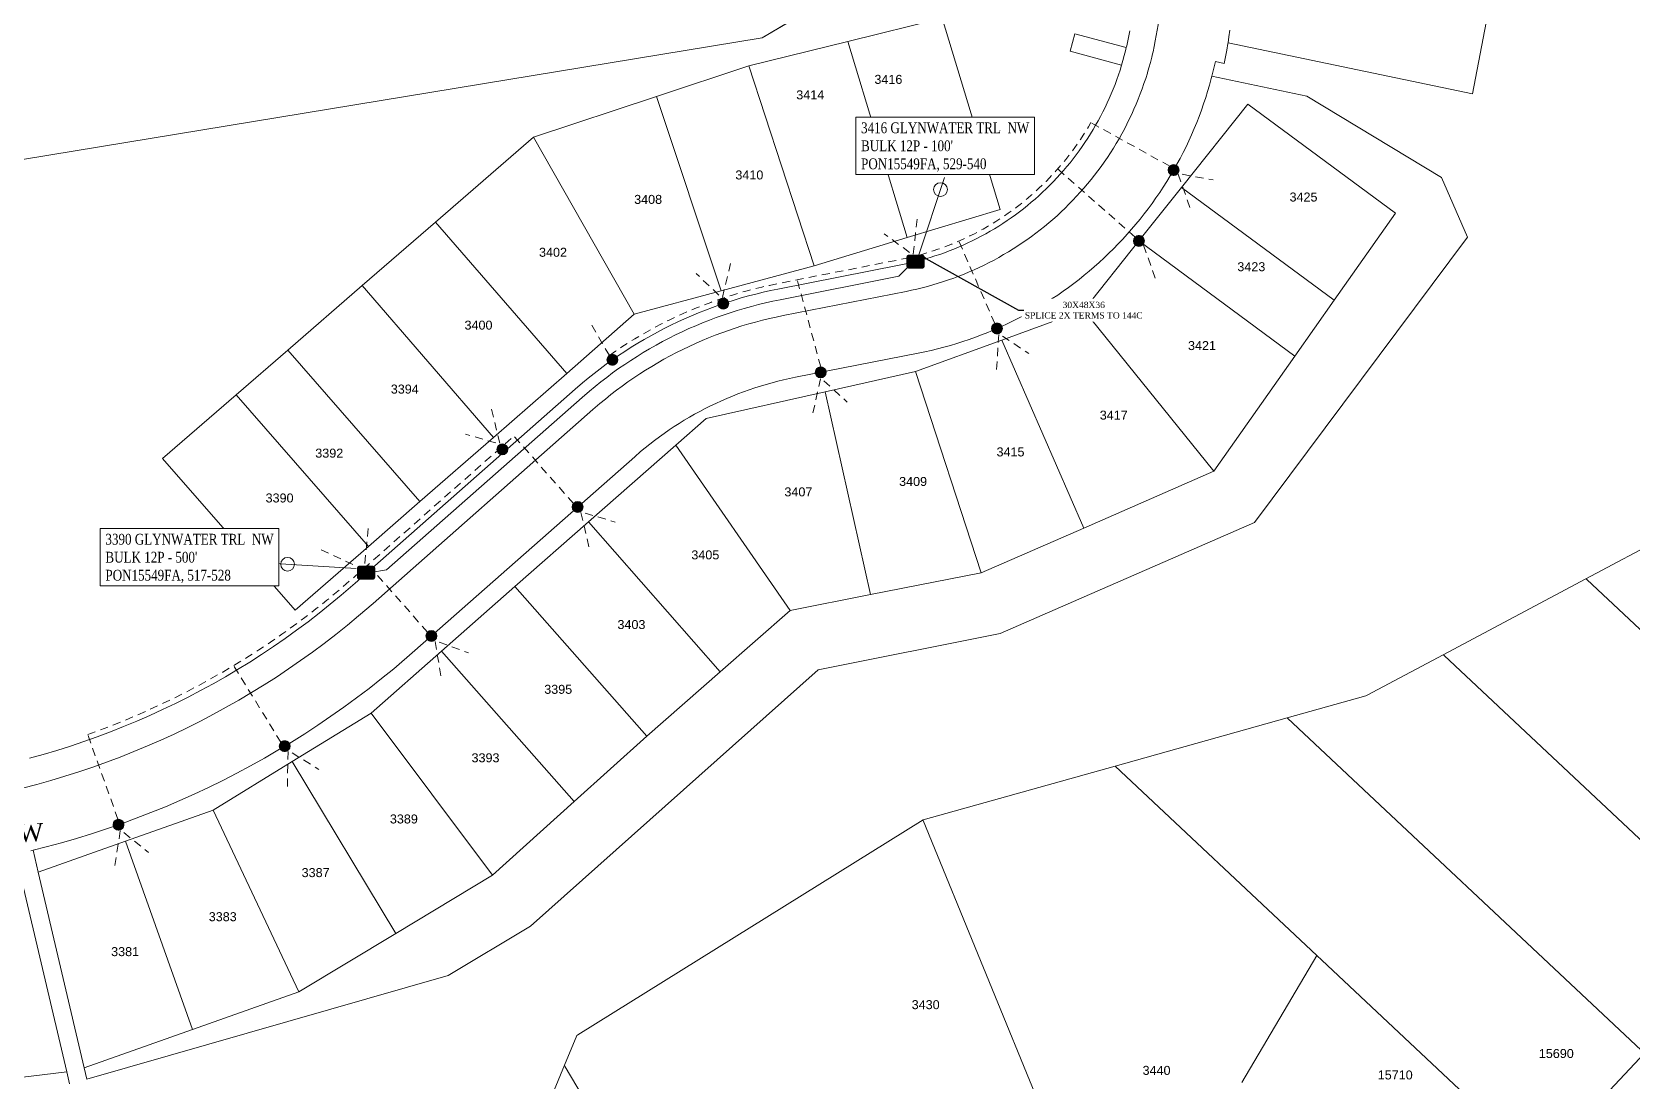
# Model space of a CAD drawing. Header units: feet. Extents: x 865220 to 2774701, y -2240498 to 961524.
# Drawn here: x 2766723 to 2767612, y 956246 to 956830 of the extents above; entities that cross this region are included whole.
import ezdxf
from ezdxf import colors
from ezdxf.entities.mleader import LeaderData, LeaderLine
from ezdxf.enums import TextEntityAlignment as Align
from ezdxf.lldxf.tags import DXFTag
from ezdxf.math import Vec2, Vec3

# ---------------------------------------------------------------- set-up
doc = ezdxf.new("R2010")
doc.units = ezdxf.units.FT
doc.header["$LTSCALE"] = 0.015
doc.header["$MEASUREMENT"] = 0
doc.linetypes.add('DASHED', pattern=[5, 3, -2])
for name, color, linetype, lineweight in [('144C', 112, '144C', 5), ('DETAIL', 7, 'Continuous', 5), ('DROP BURIED', 7, 'DASHED', 5), ('Parcels', 7, 'Continuous', 0), ('PROP_TEL', 6, 'Continuous', 5), ('RUNNING LINE (UNDERGROUND)', 10, 'Continuous', 40), ('TAIL', 1, 'MST', 5), ('TERMINALS', 7, 'Continuous', 5)]:
    doc.layers.add(name, color=color, linetype=linetype, lineweight=lineweight)
for name, color, linetype in [('Scott County Addresses', 7, 'Continuous'), ('STREET NAME', 7, 'Continuous'), ('TELEPHONE STRUCT-PROP', 6, 'Continuous')]:
    doc.layers.add(name, color=color, linetype=linetype)
doc.styles.add('Dimensions 100', font='arial.ttf')
doc.styles.add('Line', font='txt.shx', dxfattribs={"height": 3})
doc.styles.add('SIMPLEX', font='times.ttf', dxfattribs={"width": 0.8})
doc.styles.get("Standard").update_dxf_attribs({"font": 'times.ttf'})
doc.styles.add('Utilities', font='arial.ttf', dxfattribs={"height": 2.5})
tags = doc.linetypes.add('144C', pattern='A,80,-5,["144C",Line,S=1.5,R=0,X=0,Y=-1.5],-24', length=109).pattern_tags.tags
tags[6] = DXFTag(74, 10)
tags = doc.linetypes.add('MST', pattern='A,5,-5,5,-5,["TAIL",Line,S=1.5,R=0,X=0,Y=-1.5],-20', length=40).pattern_tags.tags
tags[10] = DXFTag(74, 10)

# ---------------------------------------------------------------- blocks, each defined once
blk = doc.blocks.new('ACMAP_ANN_TEMPLATE_Scott County Address')
at = {"layer": 'Scott County Addresses', "style": 'Dimensions 100'}
blk.add_attdef('ScottCountyAddress', (0, 0), '', height=50, dxfattribs=at)
blk = doc.blocks.new('NEW HH')
at = {"ltscale": 40, "true_color": 0xffffff}
h = blk.add_hatch(color=7, dxfattribs=at)
h.dxf.hatch_style = 1
h.paths.add_polyline_path([(-0.061, -0.031, 0.414214), (-0.046, -0.046), (0.046, -0.046, 0.414214), (0.061, -0.031), (0.061, 0.031, 0.414214), (0.046, 0.046), (-0.046, 0.046, 0.414214), (-0.061, 0.031)])
at = {"layer": 'RUNNING LINE (UNDERGROUND)', "color": 6, "lineweight": 0, "const_width": 0.005, "flags": 128}
blk.add_lwpolyline([(-0.061, 0.031), (-0.061, -0.031, 0.414214), (-0.046, -0.046), (0.046, -0.046, 0.414214), (0.061, -0.031), (0.061, 0.031, 0.414214), (0.046, 0.046), (-0.046, 0.046, 0.414214)], format="xyb", close=True, dxfattribs=at)
at = {"layer": 'TELEPHONE STRUCT-PROP', "color": 18, "true_color": 0x000000, "style": 'Utilities'}
blk.add_text('HH', height=0.05, dxfattribs=at).set_placement((0, 0), align=Align.MIDDLE_CENTER)
blk = doc.blocks.new('Proposed FlowerPot')
at = {"lineweight": 5, "ltscale": 100, "true_color": 0xffffff}
h = blk.add_hatch(color=7, dxfattribs=at)
h.dxf.hatch_style = 1
h.paths.add_polyline_path([(-0.06, 0, 0.414214), (0, -0.06, 0.414214), (0.06, 0, 0.414214), (0, 0.06, 0.414214)])
at = {"lineweight": 5, "ltscale": 100}
blk.add_circle((0, 0), 0.0604, dxfattribs=at)
at = {"layer": 'RUNNING LINE (UNDERGROUND)', "color": 6, "lineweight": 5, "const_width": 0.00907, "flags": 128}
blk.add_lwpolyline([(-0.06, 0, -0.414214), (0, 0.06, -0.414214), (0.06, 0, -0.414214), (0, -0.06, -0.414214), (-0.06, 0)], format="xyb", dxfattribs=at)
at = {"color": 18, "linetype": 'ByBlock', "lineweight": 5, "ltscale": 100, "true_color": 0x000000, "style": 'Dimensions 100'}
blk.add_text('F', height=0.0744, dxfattribs=at).set_placement((-0.029, -0.037))
blk = doc.blocks.new('TERMINAL')
at = {"lineweight": 5, "ltscale": 0.5, "flags": 128}
blk.add_lwpolyline([(-0.07, -0.65), (-0.07, 44.75)], dxfattribs=at)
at = {"lineweight": 5, "ltscale": 0.5}
blk.add_circle((-0.07, 37.61), 3.83, dxfattribs=at)

msp = doc.modelspace()

# ---------------------------------------------------------------- linework, layer by layer
at = {"layer": 'DROP BURIED', "lineweight": 5, "ltscale": 100, "flags": 128}
for points in [[(2767215.49, 956705.56), (2767218.16, 956706.31), (2767220.8, 956707.1), (2767223.42, 956707.93), (2767226.02, 956708.81), (2767228.61, 956709.73), (2767231.19, 956710.7), (2767233.74, 956711.72), (2767236.28, 956712.78), (2767238.8, 956713.88), (2767241.3, 956715.03), (2767243.78, 956716.22), (2767246.24, 956717.45), (2767248.68, 956718.72), (2767251.09, 956720.04), (2767253.48, 956721.4), (2767255.84, 956722.81), (2767258.19, 956724.25), (2767260.5, 956725.73), (2767262.79, 956727.25), (2767265.05, 956728.82), (2767267.29, 956730.42), (2767269.5, 956732.06), (2767271.67, 956733.74), (2767273.82, 956735.46), (2767275.94, 956737.21), (2767278.03, 956739), (2767280.08, 956740.83), (2767282.1, 956742.69), (2767284.09, 956744.59), (2767286.05, 956746.53), (2767287.97, 956748.49), (2767289.86, 956750.49), (2767291.71, 956752.52), (2767293.53, 956754.59), (2767295.31, 956756.68), (2767297.06, 956758.81), (2767298.76, 956760.97), (2767300.43, 956763.15), (2767302.06, 956765.37), (2767303.65, 956767.61), (2767305.2, 956769.88), (2767306.72, 956772.18), (2767308.19, 956774.5), (2767309.62, 956776.85), (2767311.01, 956779.22)], [(2767354.83, 956754.98), (2767311.01, 956779.22)], [(2767335.55, 956715.59), (2767292.53, 956753.46)], [(2767366.04, 956732.11), (2767359.33, 956750.95), (2767379, 956747.34)], [(2767214.4, 956725.51), (2767212.25, 956705.63), (2767196.11, 956717.44)], [(2767257.61, 956667.56), (2767237.58, 956713.34)], [(2767043.42, 956649.82), (2767046.9, 956652.23), (2767050.44, 956654.58), (2767054.02, 956656.88), (2767057.64, 956659.11), (2767061.3, 956661.27), (2767064.99, 956663.37), (2767068.72, 956665.41), (2767072.49, 956667.39), (2767076.29, 956669.29), (2767080.12, 956671.13), (2767083.99, 956672.9), (2767087.88, 956674.61), (2767091.8, 956676.25), (2767095.76, 956677.81), (2767099.73, 956679.31), (2767103.74, 956680.74), (2767107.77, 956682.1), (2767111.82, 956683.39), (2767115.89, 956684.61), (2767119.99, 956685.75), (2767124.1, 956686.83), (2767128.23, 956687.83), (2767132.38, 956688.76), (2767136.53, 956689.62), (2767204.79, 956703.06), (2767208.7, 956703.87)], [(2767110.81, 956700.98), (2767106.1, 956681.54), (2767091.62, 956695.34)], [(2767160.88, 956643.42), (2767147.82, 956691.84)], [(2767043.42, 956649.82), (2767033.42, 956667.15)], [(2767258.55, 956641.98), (2767259.81, 956661.94), (2767276.46, 956650.86)], [(2767156.56, 956617.83), (2767160.83, 956637.37), (2767175.62, 956623.91)], [(2766977.89, 956619.88), (2766982.72, 956600.47), (2766963.5, 956605.99)], [(2766753.57, 956439.08), (2766757.82, 956440.6), (2766765.12, 956443.34), (2766772.42, 956446.24), (2766779.64, 956449.25), (2766786.81, 956452.38), (2766793.93, 956455.64), (2766800.98, 956459.03), (2766807.98, 956462.54), (2766814.91, 956466.16), (2766821.78, 956469.91), (2766828.59, 956473.78), (2766835.32, 956477.77), (2766841.98, 956481.87), (2766848.58, 956486.09), (2766855.09, 956490.43), (2766861.53, 956494.87), (2766867.89, 956499.43), (2766874.17, 956504.1), (2766880.37, 956508.88), (2766886.49, 956513.76), (2766892.51, 956518.75), (2766900.27, 956525.44), (2766990.39, 956604.98)], [(2767023.48, 956567.48), (2766990.39, 956604.98)], [(2767032.11, 956543.45), (2767027.51, 956562.91), (2767046.67, 956557.16)], [(2766909.42, 956553.61), (2766907.23, 956530.62), (2766882.41, 956542.19)], [(2766942.42, 956495.98), (2766909.35, 956533.46)], [(2766949.86, 956471.62), (2766946.47, 956491.33), (2766965.24, 956484.41)], [(2766860.89, 956434.75), (2766834.66, 956477.36)], [(2766770.38, 956391.93), (2766753.57, 956439.08)], [(2766864.5, 956410.13), (2766864.97, 956430.12), (2766882.05, 956419.71)], [(2766768.66, 956366.34), (2766771.76, 956386.09), (2766787.32, 956373.53)]]:
    msp.add_lwpolyline(points, dxfattribs=at)
at = {"layer": 'Parcels', "lineweight": 5}
for p, q in [((2767128.38, 956826.29), (2767216.06, 956878.72)), ((2767216.06, 956878.72), (2767128.38, 956826.29)), ((2767537.67, 956871.14), (2767522.97, 956795.27)), ((2767228.44, 956837.22), (2767175.93, 956824.32)), ((2767175.93, 956824.32), (2767228.44, 956837.22)), ((2767228.44, 956837.22), (2767260.62, 956731)), ((2767128.38, 956826.29), (2766563.97, 956733.49)), ((2767175.93, 956824.32), (2767120.95, 956810.8)), ((2767120.95, 956810.8), (2767175.93, 956824.32)), ((2767208.94, 956715.35), (2767175.93, 956824.32)), ((2767175.93, 956824.32), (2767175.93, 956824.32)), ((2767302.14, 956828.55), (2767299.54, 956818.89)), ((2767330.65, 956820.89), (2767302.14, 956828.55)), ((2767387.15, 956823.21), (2767386.51, 956819.5)), ((2767387.2, 956823.55), (2767387.15, 956823.21)), ((2767387.72, 956826.93), (2767387.2, 956823.55)), ((2767522.97, 956795.27), (2767387.2, 956823.55)), ((2767388.22, 956830.66), (2767387.72, 956826.93)), ((2767299.54, 956818.89), (2767328.06, 956811.24)), ((2767385.81, 956815.81), (2767385.05, 956812.12)), ((2767386.51, 956819.5), (2767385.81, 956815.81)), ((2767069.69, 956793.78), (2767120.95, 956810.8)), ((2767120.95, 956810.8), (2767157.26, 956699.69)), ((2767157.26, 956699.69), (2767120.95, 956810.8)), ((2767378.79, 956807.24), (2767378.22, 956804.99)), ((2767380.17, 956813.18), (2767378.79, 956807.24)), ((2767385.05, 956812.12), (2767380.17, 956813.18)), ((2767375.87, 956796.61), (2767374.78, 956793.1)), ((2767376.91, 956800.13), (2767375.87, 956796.61)), ((2767377.88, 956803.68), (2767376.91, 956800.13)), ((2767378.22, 956804.99), (2767377.88, 956803.68)), ((2767378.22, 956804.99), (2767430.99, 956794)), ((2767001.34, 956771.09), (2767069.69, 956793.78)), ((2767069.69, 956793.78), (2767105.56, 956685.74)), ((2767105.56, 956685.74), (2767069.69, 956793.78)), ((2767398.12, 956789.4), (2767361.36, 956743.21)), ((2767361.36, 956743.21), (2767398.12, 956789.4)), ((2767373.62, 956789.61), (2767372.4, 956786.14)), ((2767374.78, 956793.1), (2767373.62, 956789.61)), ((2767480.17, 956728.82), (2767398.12, 956789.4)), ((2767398.12, 956789.4), (2767480.17, 956728.82)), ((2767505.76, 956748.63), (2767430.99, 956794)), ((2767430.99, 956794), (2767505.76, 956748.63)), ((2767369.78, 956779.28), (2767368.39, 956775.88)), ((2767371.12, 956782.7), (2767369.78, 956779.28)), ((2767372.4, 956786.14), (2767371.12, 956782.7)), ((2766946.9, 956723.94), (2767001.34, 956771.09)), ((2767001.34, 956771.09), (2767057.29, 956672.72)), ((2767057.29, 956672.72), (2767001.34, 956771.09)), ((2767366.93, 956772.5), (2767365.41, 956769.15)), ((2767368.39, 956775.88), (2767366.93, 956772.5)), ((2767362.21, 956762.54), (2767360.52, 956759.28)), ((2767363.84, 956765.83), (2767362.21, 956762.54)), ((2767365.41, 956769.15), (2767363.84, 956765.83)), ((2767356.97, 956752.84), (2767355.11, 956749.67)), ((2767358.77, 956756.04), (2767356.97, 956752.84)), ((2767360.52, 956759.28), (2767358.77, 956756.04)), ((2767361.36, 956743.21), (2767337.68, 956713.46)), ((2767337.68, 956713.46), (2767361.36, 956743.21)), ((2767351.23, 956743.43), (2767349.21, 956740.36)), ((2767353.2, 956746.53), (2767351.23, 956743.43)), ((2767355.11, 956749.67), (2767353.2, 956746.53)), ((2767361.36, 956743.21), (2767446.22, 956680.55)), ((2767520.19, 956715.58), (2767505.76, 956748.63)), ((2767505.76, 956748.63), (2767520.19, 956715.58)), ((2767345.01, 956734.32), (2767342.83, 956731.37)), ((2767347.14, 956737.32), (2767345.01, 956734.32)), ((2767349.21, 956740.36), (2767347.14, 956737.32)), ((2767208.94, 956715.35), (2767260.62, 956731)), ((2767260.62, 956731), (2767208.94, 956715.35)), ((2767338.32, 956725.56), (2767335.99, 956722.72)), ((2767340.6, 956728.44), (2767338.32, 956725.56)), ((2767342.83, 956731.37), (2767340.6, 956728.44)), ((2767446.22, 956680.55), (2767480.17, 956728.82)), ((2767480.17, 956728.82), (2767446.22, 956680.55)), ((2766946.9, 956723.94), (2766906.08, 956688.59)), ((2766946.9, 956723.94), (2767019.73, 956639.84)), ((2767331.19, 956717.16), (2767328.71, 956714.45)), ((2767333.61, 956719.92), (2767331.19, 956717.16)), ((2767335.99, 956722.72), (2767333.61, 956719.92)), ((2767157.26, 956699.69), (2767208.94, 956715.35)), ((2767208.94, 956715.35), (2767208.94, 956715.35)), ((2767337.68, 956713.46), (2767307.02, 956674.92)), ((2767307.02, 956674.92), (2767337.68, 956713.46)), ((2767323.62, 956709.15), (2767321, 956706.56)), ((2767326.19, 956711.77), (2767323.62, 956709.15)), ((2767328.71, 956714.45), (2767326.19, 956711.77)), ((2767424.36, 956649.46), (2767337.68, 956713.46)), ((2767401.89, 956556.87), (2767520.19, 956715.58)), ((2767520.19, 956715.58), (2767401.89, 956556.87)), ((2767157.26, 956699.69), (2767105.56, 956685.74)), ((2767157.26, 956699.69), (2767157.26, 956699.69)), ((2767312.89, 956699.1), (2767310.1, 956696.7)), ((2767315.64, 956701.54), (2767312.89, 956699.1)), ((2767318.34, 956704.03), (2767315.64, 956701.54)), ((2767321, 956706.56), (2767318.34, 956704.03)), ((2767301.49, 956689.82), (2767298.55, 956687.62)), ((2767304.4, 956692.06), (2767301.49, 956689.82)), ((2767307.27, 956694.36), (2767304.4, 956692.06)), ((2767310.1, 956696.7), (2767307.27, 956694.36)), ((2766864.76, 956652.8), (2766906.08, 956688.59)), ((2766979.11, 956604.27), (2766906.08, 956688.59)), ((2767105.56, 956685.74), (2767057.29, 956672.72)), ((2767105.56, 956685.74), (2767105.56, 956685.74)), ((2767289.48, 956681.36), (2767286.38, 956679.38)), ((2767292.54, 956683.39), (2767289.48, 956681.36)), ((2767295.56, 956685.48), (2767292.54, 956683.39)), ((2767298.55, 956687.62), (2767295.56, 956685.48)), ((2767019.73, 956639.84), (2767057.29, 956672.72)), ((2767057.29, 956672.72), (2767057.29, 956672.72)), ((2767307.02, 956674.92), (2767261.42, 956658.29)), ((2767261.42, 956658.29), (2767307.02, 956674.92)), ((2767276.9, 956673.76), (2767273.67, 956672)), ((2767280.09, 956675.57), (2767276.9, 956673.76)), ((2767283.25, 956677.45), (2767280.09, 956675.57)), ((2767286.38, 956679.38), (2767283.25, 956677.45)), ((2767379.31, 956585.38), (2767307.02, 956674.92)), ((2767307.02, 956674.92), (2767379.31, 956585.38)), ((2767446.22, 956680.55), (2767424.36, 956649.46)), ((2767446.22, 956680.55), (2767446.22, 956680.55)), ((2767257.11, 956664.05), (2767253.72, 956662.63)), ((2767260.48, 956665.52), (2767257.11, 956664.05)), ((2767263.82, 956667.05), (2767260.48, 956665.52)), ((2767267.13, 956668.64), (2767263.82, 956667.05)), ((2767270.42, 956670.29), (2767267.13, 956668.64)), ((2767273.67, 956672), (2767270.42, 956670.29)), ((2767261.42, 956658.29), (2767213.51, 956640.82)), ((2767229.36, 956654.41), (2767225.8, 956653.48)), ((2767232.9, 956655.4), (2767229.36, 956654.41)), ((2767236.42, 956656.46), (2767232.9, 956655.4)), ((2767239.92, 956657.57), (2767236.42, 956656.46)), ((2767243.4, 956658.74), (2767239.92, 956657.57)), ((2767246.86, 956659.98), (2767243.4, 956658.74)), ((2767250.3, 956661.28), (2767246.86, 956659.98)), ((2767253.72, 956662.63), (2767250.3, 956661.28)), ((2767307.04, 956553.82), (2767261.42, 956658.29)), ((2766864.76, 956652.8), (2766836.04, 956627.92)), ((2766864.76, 956652.8), (2766938.19, 956568.59)), ((2766938.19, 956568.59), (2766864.76, 956652.8)), ((2767215.05, 956651.07), (2767146.78, 956637.63)), ((2767218.65, 956651.81), (2767215.05, 956651.07)), ((2767222.23, 956652.62), (2767218.65, 956651.81)), ((2767225.8, 956653.48), (2767222.23, 956652.62)), ((2767424.36, 956649.46), (2767379.31, 956585.38)), ((2767424.36, 956649.46), (2767424.36, 956649.46)), ((2766979.11, 956604.27), (2767019.73, 956639.84)), ((2767019.73, 956639.84), (2767019.73, 956639.84)), ((2767143.53, 956636.95), (2767140.28, 956636.23)), ((2767146.78, 956637.63), (2767143.53, 956636.95)), ((2767213.51, 956640.82), (2767163.27, 956629.55)), ((2767163.27, 956629.55), (2767213.51, 956640.82)), ((2767213.51, 956640.82), (2767250.11, 956528.96)), ((2766795.22, 956592.57), (2766836.04, 956627.92)), ((2766836.04, 956627.92), (2766909.55, 956543.62)), ((2767097.17, 956614.71), (2767163.27, 956629.55)), ((2767114.87, 956628.39), (2767111.78, 956627.16)), ((2767117.98, 956629.56), (2767114.87, 956628.39)), ((2767121.12, 956630.68), (2767117.98, 956629.56)), ((2767124.27, 956631.74), (2767121.12, 956630.68)), ((2767127.44, 956632.75), (2767124.27, 956631.74)), ((2767130.63, 956633.7), (2767127.44, 956632.75)), ((2767133.83, 956634.6), (2767130.63, 956633.7)), ((2767137.05, 956635.44), (2767133.83, 956634.6)), ((2767140.28, 956636.23), (2767137.05, 956635.44)), ((2767188.56, 956516.85), (2767163.27, 956629.55)), ((2767093.72, 956618.68), (2767090.8, 956617.09)), ((2767096.67, 956620.23), (2767093.72, 956618.68)), ((2767099.64, 956621.72), (2767096.67, 956620.23)), ((2767102.64, 956623.16), (2767099.64, 956621.72)), ((2767105.66, 956624.55), (2767102.64, 956623.16)), ((2767108.71, 956625.88), (2767105.66, 956624.55)), ((2767111.78, 956627.16), (2767108.71, 956625.88)), ((2767079.41, 956610.21), (2767076.64, 956608.37)), ((2767082.21, 956612), (2767079.41, 956610.21)), ((2767080.38, 956599.98), (2767097.17, 956614.71)), ((2767085.05, 956613.75), (2767082.21, 956612)), ((2767087.91, 956615.44), (2767085.05, 956613.75)), ((2767090.8, 956617.09), (2767087.91, 956615.44)), ((2766979.11, 956604.27), (2766938.19, 956568.59)), ((2766979.11, 956604.27), (2766979.11, 956604.27)), ((2767068.53, 956602.55), (2767065.9, 956600.52)), ((2767071.2, 956604.54), (2767068.53, 956602.55)), ((2767073.91, 956606.47), (2767071.2, 956604.54)), ((2767076.64, 956608.37), (2767073.91, 956606.47)), ((2766868.85, 956508.13), (2766795.22, 956592.57)), ((2767057.5, 956593.52), (2766935.32, 956485.69)), ((2767031.76, 956557.31), (2767080.38, 956599.98)), ((2767060.74, 956596.32), (2767057.5, 956593.52)), ((2767063.3, 956598.44), (2767060.74, 956596.32)), ((2767065.9, 956600.52), (2767063.3, 956598.44)), ((2767080.38, 956599.98), (2767143.91, 956508.07)), ((2767379.31, 956585.38), (2767307.04, 956553.82)), ((2767379.31, 956585.38), (2767379.31, 956585.38)), ((2766938.19, 956568.59), (2766909.55, 956543.62)), ((2766938.19, 956568.59), (2766938.19, 956568.59)), ((2766990.87, 956521.43), (2767031.76, 956557.31)), ((2767031.76, 956557.31), (2767104.96, 956473.89)), ((2767260.67, 956495.2), (2767401.89, 956556.87)), ((2767401.89, 956556.87), (2767260.67, 956495.2)), ((2767307.04, 956553.82), (2767250.11, 956528.96)), ((2767307.04, 956553.82), (2767307.04, 956553.82)), ((2767639.93, 956554.33), (2767586.04, 956525.63)), ((2766868.85, 956508.13), (2766909.55, 956543.62)), ((2766909.55, 956543.62), (2766868.85, 956508.13)), ((2766909.55, 956543.62), (2766909.55, 956543.62)), ((2766990.87, 956521.43), (2766950.1, 956485.43)), ((2766950.1, 956485.43), (2766990.87, 956521.43)), ((2767064.22, 956438.09), (2766990.87, 956521.43)), ((2766990.87, 956521.43), (2767064.22, 956438.09)), ((2767188.56, 956516.85), (2767250.11, 956528.96)), ((2767250.11, 956528.96), (2767250.11, 956528.96)), ((2767506.81, 956483.44), (2767586.04, 956525.63)), ((2767586.04, 956525.63), (2767586.13, 956525.54)), ((2767586.52, 956525.18), (2767586.13, 956525.54)), ((2767586.52, 956525.18), (2767732.49, 956388.11)), ((2767143.91, 956508.07), (2767188.56, 956516.85)), ((2767188.56, 956516.85), (2767143.91, 956508.07)), ((2767188.56, 956516.85), (2767188.56, 956516.85)), ((2767104.96, 956473.89), (2767143.91, 956508.07)), ((2767143.91, 956508.07), (2767143.91, 956508.07)), ((2767260.67, 956495.2), (2767159.49, 956474.95)), ((2766950.1, 956485.43), (2766911.13, 956451.01)), ((2766935.32, 956485.69), (2766923.6, 956475.67)), ((2767023.92, 956401.79), (2766950.1, 956485.43)), ((2767464.57, 956460.96), (2767506.81, 956483.44)), ((2767506.81, 956483.44), (2767506.85, 956483.4)), ((2767507.23, 956483.04), (2767506.85, 956483.4)), ((2767674.62, 956325.86), (2767507.23, 956483.04)), ((2767507.23, 956483.04), (2767507.23, 956483.04)), ((2766916.82, 956470.14), (2766909.94, 956464.74)), ((2766923.6, 956475.67), (2766916.82, 956470.14)), ((2766999.59, 956332.57), (2767159.49, 956474.95)), ((2767064.22, 956438.09), (2767104.96, 956473.89)), ((2767104.96, 956473.89), (2767104.96, 956473.89)), ((2766902.97, 956459.45), (2766895.9, 956454.28)), ((2766909.94, 956464.74), (2766902.97, 956459.45)), ((2767463.69, 956460.49), (2767420.09, 956448.28)), ((2767463.69, 956460.49), (2767464.57, 956460.96)), ((2766911.13, 956451.01), (2766867.24, 956424.01)), ((2766867.24, 956424.01), (2766911.13, 956451.01)), ((2766895.9, 956454.28), (2766888.75, 956449.24)), ((2766978.58, 956360.97), (2766911.13, 956451.01)), ((2766881.51, 956444.33), (2766874.18, 956439.54)), ((2766888.75, 956449.24), (2766881.51, 956444.33)), ((2767420.09, 956448.28), (2767324.44, 956421.51)), ((2767324.44, 956421.51), (2767420.09, 956448.28)), ((2767420.28, 956448.1), (2767420.09, 956448.28)), ((2767616.76, 956263.61), (2767420.28, 956448.1)), ((2767420.28, 956448.1), (2767420.28, 956448.1)), ((2766866.77, 956434.88), (2766859.29, 956430.35)), ((2766874.18, 956439.54), (2766866.77, 956434.88)), ((2767023.92, 956401.79), (2767064.22, 956438.09)), ((2767064.22, 956438.09), (2767064.22, 956438.09)), ((2766823.26, 956396.96), (2766867.24, 956424.01)), ((2766851.72, 956425.96), (2766844.08, 956421.69)), ((2766859.29, 956430.35), (2766851.72, 956425.96)), ((2766867.24, 956424.01), (2766924.77, 956328.54)), ((2766836.36, 956417.56), (2766828.58, 956413.56)), ((2766844.08, 956421.69), (2766836.36, 956417.56)), ((2767324.44, 956421.51), (2767217.71, 956391.63)), ((2767324.55, 956421.4), (2767324.44, 956421.51)), ((2767324.55, 956421.4), (2767324.55, 956421.4)), ((2767324.55, 956421.4), (2767436.53, 956316.25)), ((2766812.8, 956405.98), (2766804.82, 956402.4)), ((2766820.72, 956409.7), (2766812.8, 956405.98)), ((2766828.58, 956413.56), (2766820.72, 956409.7)), ((2766774.61, 956379.69), (2766823.26, 956396.96)), ((2766796.77, 956398.96), (2766788.67, 956395.66)), ((2766804.82, 956402.4), (2766796.77, 956398.96)), ((2766870.95, 956296.11), (2766823.26, 956396.96)), ((2766823.26, 956396.96), (2766870.95, 956296.11)), ((2767023.92, 956401.79), (2766978.58, 956360.97)), ((2767023.92, 956401.79), (2767023.92, 956401.79)), ((2766772.3, 956389.48), (2766764.03, 956386.6)), ((2766780.51, 956392.5), (2766772.3, 956389.48)), ((2766788.67, 956395.66), (2766780.51, 956392.5)), ((2767217.71, 956391.63), (2767025.97, 956272.18)), ((2767025.97, 956272.18), (2767217.71, 956391.63)), ((2767217.71, 956391.63), (2767217.85, 956391.29)), ((2767299.15, 956192.56), (2767217.85, 956391.29)), ((2767217.85, 956391.29), (2767299.15, 956192.56)), ((2766774.61, 956379.69), (2766726.11, 956362.47)), ((2766726.11, 956362.47), (2766774.61, 956379.69)), ((2766738.95, 956378.86), (2766730.5, 956376.57)), ((2766747.35, 956381.29), (2766738.95, 956378.86)), ((2766755.71, 956383.88), (2766747.35, 956381.29)), ((2766764.03, 956386.6), (2766755.71, 956383.88)), ((2766811.74, 956275.1), (2766774.61, 956379.69)), ((2766774.61, 956379.69), (2766811.74, 956275.1)), ((2766723.23, 956374.73), (2766722.02, 956374.42)), ((2766730.5, 956376.57), (2766723.23, 956374.73)), ((2766726.11, 956362.47), (2766723.23, 956374.73)), ((2766726.11, 956362.47), (2766751.68, 956253.78)), ((2766924.77, 956328.54), (2766978.58, 956360.97)), ((2766978.58, 956360.97), (2766924.77, 956328.54)), ((2766978.58, 956360.97), (2766978.58, 956360.97)), ((2766741.95, 956251.49), (2766716.38, 956360.18)), ((2766870.95, 956296.11), (2766924.77, 956328.54)), ((2766924.77, 956328.54), (2766870.95, 956296.11)), ((2766924.77, 956328.54), (2766924.77, 956328.54)), ((2766999.59, 956332.57), (2766953.89, 956305.03)), ((2767436.53, 956316.25), (2767394.88, 956245.64)), ((2767394.88, 956245.64), (2767436.53, 956316.25)), ((2767439.33, 956313.63), (2767436.53, 956316.25)), ((2767439.33, 956313.63), (2767558.89, 956201.36)), ((2766953.89, 956305.03), (2766753.15, 956247.55)), ((2766870.95, 956296.11), (2766811.74, 956275.1)), ((2766870.95, 956296.11), (2766870.95, 956296.11)), ((2766811.74, 956275.1), (2766751.68, 956253.78)), ((2766811.74, 956275.1), (2766811.74, 956275.1)), ((2767025.97, 956272.18), (2767025.35, 956271.8)), ((2767025.35, 956271.8), (2767025.97, 956272.18)), ((2767018.47, 956255.17), (2767025.35, 956271.8)), ((2766986.86, 956178.79), (2767018.47, 956255.17)), ((2767018.73, 956254.73), (2767018.47, 956255.17)), ((2767018.47, 956255.17), (2767018.73, 956254.73)), ((2767018.95, 956254.35), (2767018.73, 956254.73)), ((2767018.73, 956254.73), (2767018.95, 956254.35)), ((2767018.95, 956254.35), (2767061.11, 956182.8)), ((2766741.95, 956251.49), (2766678.69, 956243.79)), ((2766741.95, 956251.49), (2766741.95, 956251.49)), ((2766741.95, 956251.49), (2766743.52, 956244.8)), ((2766751.68, 956253.78), (2766753.15, 956247.55)), ((2766751.68, 956253.78), (2766751.68, 956253.78)), ((2766753.15, 956247.55), (2766751.68, 956253.78))]:
    msp.add_line(p, q, dxfattribs=at)
for points in [[(2766721.32, 956425.86), (2766728.91, 956427.98), (2766736.45, 956430.23), (2766743.96, 956432.62), (2766751.43, 956435.13), (2766758.85, 956437.78), (2766766.22, 956440.55), (2766773.55, 956443.46), (2766780.82, 956446.49), (2766788.04, 956449.65), (2766795.2, 956452.93), (2766802.3, 956456.34), (2766809.35, 956459.87), (2766816.33, 956463.52), (2766823.24, 956467.29), (2766830.09, 956471.19), (2766836.87, 956475.2), (2766843.58, 956479.33), (2766850.22, 956483.58), (2766856.78, 956487.94), (2766863.26, 956492.42), (2766869.66, 956497.01), (2766875.99, 956501.71), (2766882.23, 956506.52), (2766888.38, 956511.44), (2766894.45, 956516.46), (2766902.24, 956523.18), (2767024.42, 956631.01), (2767028.51, 956634.54), (2767031.74, 956637.22), (2767035.02, 956639.84), (2767038.35, 956642.4), (2767041.72, 956644.91), (2767045.13, 956647.36), (2767048.58, 956649.74), (2767052.08, 956652.07), (2767055.61, 956654.33), (2767059.19, 956656.54), (2767062.8, 956658.68), (2767066.45, 956660.75), (2767070.14, 956662.77), (2767073.86, 956664.72), (2767077.61, 956666.6), (2767081.4, 956668.42), (2767085.21, 956670.17), (2767089.06, 956671.85), (2767092.93, 956673.47), (2767096.84, 956675.02), (2767100.77, 956676.5), (2767104.72, 956677.91), (2767108.7, 956679.25), (2767112.7, 956680.52), (2767116.72, 956681.73), (2767120.77, 956682.86), (2767124.83, 956683.92), (2767128.91, 956684.91), (2767133.01, 956685.83), (2767137.12, 956686.68), (2767205.38, 956700.12), (2767208.13, 956700.69), (2767210.86, 956701.3), (2767213.59, 956701.96), (2767216.3, 956702.67), (2767219, 956703.43), (2767221.68, 956704.23), (2767224.35, 956705.08), (2767227.01, 956705.97), (2767229.65, 956706.92), (2767232.27, 956707.9), (2767234.88, 956708.94), (2767237.46, 956710.02), (2767240.03, 956711.14), (2767242.58, 956712.31), (2767245.1, 956713.52), (2767247.61, 956714.78), (2767250.09, 956716.08), (2767252.55, 956717.42), (2767254.99, 956718.81), (2767257.4, 956720.24), (2767259.78, 956721.71), (2767262.14, 956723.22), (2767264.48, 956724.77), (2767266.78, 956726.37), (2767269.06, 956728), (2767271.31, 956729.67), (2767273.53, 956731.38), (2767275.71, 956733.13), (2767277.87, 956734.92), (2767280, 956736.75), (2767282.09, 956738.61), (2767284.16, 956740.51), (2767286.18, 956742.44), (2767288.18, 956744.41), (2767290.14, 956746.41), (2767292.06, 956748.45), (2767293.95, 956750.52), (2767295.8, 956752.63), (2767297.61, 956754.76), (2767299.39, 956756.93), (2767301.13, 956759.13), (2767302.83, 956761.35), (2767304.49, 956763.61), (2767306.11, 956765.9), (2767307.7, 956768.21), (2767309.24, 956770.55), (2767310.74, 956772.92), (2767312.2, 956775.31), (2767313.61, 956777.73), (2767314.99, 956780.17), (2767316.32, 956782.64), (2767317.6, 956785.13), (2767318.85, 956787.64), (2767320.05, 956790.17), (2767321.2, 956792.72), (2767322.32, 956795.3), (2767323.38, 956797.89), (2767324.4, 956800.5), (2767325.38, 956803.13), (2767326.31, 956805.77), (2767327.19, 956808.43), (2767328.03, 956811.1), (2767328.06, 956811.24), (2767328.81, 956813.79), (2767329.56, 956816.5), (2767330.25, 956819.21), (2767330.65, 956820.89), (2767330.65, 956820.89), (2767330.9, 956821.94), (2767331.5, 956824.67), (2767332.05, 956827.42), (2767332.55, 956830.18)], [(2767560.45, 956199.9), (2767618.63, 956261.86)]]:
    msp.add_lwpolyline(points, dxfattribs=at)
at = {"layer": 'TAIL', "lineweight": 5, "ltscale": 100, "flags": 128}
msp.add_lwpolyline([(2766910.83, 956529.11), (2766919.57, 956530.69), (2767028.36, 956626.49), (2767032.38, 956629.96), (2767035.53, 956632.56), (2767038.73, 956635.12), (2767041.97, 956637.62), (2767045.25, 956640.06), (2767048.58, 956642.45), (2767051.95, 956644.78), (2767055.36, 956647.05), (2767058.81, 956649.25), (2767062.29, 956651.4), (2767065.82, 956653.49), (2767069.37, 956655.51), (2767072.97, 956657.48), (2767076.59, 956659.38), (2767080.25, 956661.21), (2767083.94, 956662.98), (2767087.67, 956664.69), (2767091.42, 956666.33), (2767095.2, 956667.91), (2767099, 956669.42), (2767102.83, 956670.86), (2767106.69, 956672.24), (2767110.57, 956673.55), (2767114.47, 956674.79), (2767118.39, 956675.96), (2767122.34, 956677.07), (2767126.3, 956678.1), (2767130.28, 956679.07), (2767134.27, 956679.96), (2767138.31, 956680.79), (2767204.21, 956693.78), (2767209.06, 956698.66)], dxfattribs=at)

# ---------------------------------------------------------------- block references
at = {"layer": 'PROP_TEL', "lineweight": 5}
for name, p, xscale, yscale, zscale in [('Proposed FlowerPot', (2767356.97, 956752.84), 50, 50, 50), ('Proposed FlowerPot', (2767337.68, 956713.46), 50, 50, 50), ('NEW HH', (2767213.59, 956701.96), 80, 80, 80), ('Proposed FlowerPot', (2767106.71, 956678.58), 50, 50, 50), ('Proposed FlowerPot', (2767258.79, 956664.78), 50, 50, 50), ('Proposed FlowerPot', (2767045.13, 956647.36), 50, 50, 50), ('Proposed FlowerPot', (2767160.88, 956640.4), 50, 50, 50), ('Proposed FlowerPot', (2766983.97, 956597.59), 50, 50, 50), ('Proposed FlowerPot', (2767025.81, 956565.56), 50, 50, 50), ('NEW HH', (2766908.25, 956529.03), 80, 80, 80), ('Proposed FlowerPot', (2766944.56, 956493.85), 50, 50, 50), ('Proposed FlowerPot', (2766863.03, 956432.62), 50, 50, 50), ('Proposed FlowerPot', (2766770.69, 956388.92), 50, 50, 50)]:
    msp.add_blockref(name, p, dxfattribs=dict(at, xscale=xscale, yscale=yscale, zscale=zscale))
at = {"layer": 'Scott County Addresses', "lineweight": 5}
ref = msp.add_blockref('ACMAP_ANN_TEMPLATE_Scott County Address', (2767218.37, 956776.94), dxfattribs=dict(at, xscale=0.1, yscale=0.1, zscale=0.1))
ref.add_attrib('ScottCountyAddress', '3416', (2767190.7, 956800.76), dxfattribs={"height": 5, "style": 'Dimensions 100'})
at = {"layer": 'Scott County Addresses', "lineweight": 5, "xscale": 0.1, "yscale": 0.1, "zscale": 0.1}
for p, values in [((2767147.29, 956792.16), {'ScottCountyAddress': '3414'}), ((2767113.45, 956747.63), {'ScottCountyAddress': '3410'}), ((2767057.2, 956734.04), {'ScottCountyAddress': '3408'}), ((2767421.37, 956735.36), {'ScottCountyAddress': '3425'}), ((2767004.35, 956704.65), {'ScottCountyAddress': '3402'}), ((2767392.37, 956696.61), {'ScottCountyAddress': '3423'}), ((2766962.95, 956664.15), {'ScottCountyAddress': '3400'}), ((2767364.96, 956652.79), {'ScottCountyAddress': '3421'}), ((2766921.98, 956628.6), {'ScottCountyAddress': '3394'}), ((2767315.92, 956614.11), {'ScottCountyAddress': '3417'}), ((2767258.56, 956593.66), {'ScottCountyAddress': '3415'}), ((2767140.7, 956571.45), {'ScottCountyAddress': '3407'}), ((2767204.43, 956577.23), {'ScottCountyAddress': '3409'}), ((2766852.41, 956568.06), {'ScottCountyAddress': '3390'}), ((2767088.99, 956536.43), {'ScottCountyAddress': '3405'}), ((2767047.93, 956497.7), {'ScottCountyAddress': '3403'}), ((2767007.24, 956461.69), {'ScottCountyAddress': '3395'}), ((2766966.85, 956423.63), {'ScottCountyAddress': '3393'}), ((2766921.48, 956389.62), {'ScottCountyAddress': '3389'}), ((2766872.44, 956359.81), {'ScottCountyAddress': '3387'}), ((2766820.83, 956335.29), {'ScottCountyAddress': '3383'}), ((2766766.59, 956315.87), {'ScottCountyAddress': '3381'}), ((2767559.89, 956259.24), {'ScottCountyAddress': '15690'}), ((2767339.71, 956249.86), {'ScottCountyAddress': '3440'}), ((2767470.38, 956247.33), {'ScottCountyAddress': '15710'})]:
    msp.add_blockref('ACMAP_ANN_TEMPLATE_Scott County Address', p, dxfattribs=at).add_auto_attribs(values)
at = {"layer": 'Scott County Addresses', "lineweight": 5}
ref = msp.add_blockref('ACMAP_ANN_TEMPLATE_Scott County Address', (2766924.56, 956537.92), dxfattribs=dict(at, xscale=0.1, yscale=0.1, zscale=0.1))
ref.add_attrib('ScottCountyAddress', '3392', (2766880.03, 956592.98), dxfattribs={"height": 5, "style": 'Dimensions 100'})
ref = msp.add_blockref('ACMAP_ANN_TEMPLATE_Scott County Address', (2767217.72, 956215.67), dxfattribs=dict(at, xscale=0.1, yscale=0.1, zscale=0.1))
ref.add_attrib('ScottCountyAddress', '3430', (2767211.42, 956286.39), dxfattribs={"height": 5, "style": 'Dimensions 100'})
at = {"layer": 'TERMINALS', "lineweight": 5, "ltscale": 0.5}
for p, rotation in [((2767215.69, 956706.23), 341.7330883819926), ((2766902.19, 956531.44), 86.45262428163983)]:
    msp.add_blockref('TERMINAL', p, dxfattribs=dict(at, rotation=rotation))

# ---------------------------------------------------------------- texts
at = {"layer": 'STREET NAME', "lineweight": 5, "ltscale": 40, "insert": (2766572.01, 956383.1), "char_height": 10, "attachment_point": 1, "rotation": 2.47057}
msp.add_mtext('GLYNWATER TRL NW', dxfattribs=at)

# ---------------------------------------------------------------- next in the draw order: texts
at = {"layer": 'TERMINALS', "lineweight": 5, "ltscale": 0.5, "char_height": 6, "attachment_point": 1, "style": 'SIMPLEX', "bg_fill": 19, "box_fill_scale": 1.5, "bg_fill_color": 256, "bg_fill_transparency": 0}
for s, insert in [("3416 GLYNWATER TRL  NW\\PBULK 12P - 100'\\PPON15549FA, 529-540", (2767183.3, 956779.34)), ("3390 GLYNWATER TRL  NW\\PBULK 12P - 500'\\PPON15549FA, 517-528", (2766763.43, 956550.64))]:
    msp.add_mtext(s, dxfattribs=dict(at, insert=insert))

# ---------------------------------------------------------------- next in the draw order: leaders
at = {"layer": 'DETAIL', "lineweight": 5, "ltscale": 5}
ml = msp.add_multileader_mtext('Standard', dxfattribs=at)
ml.set_content('30X48X36\\PSPLICE 2X TERMS TO 144C', color=256)
ml.set_leader_properties()
ml.build(insert=Vec2(0, 0))
ml.multileader.update_dxf_attribs({"has_text_frame": 1, "text_left_attachment_type": 2, "text_right_attachment_type": 2, "dogleg_length": 3})
ctx = ml.context
ctx.base_point, ctx.char_height, ctx.landing_gap_size, ctx.plane_origin = Vec3(2767273.75, 956674.92), 3.5, 1.5, Vec3(2767198.37, 956659.39)
ctx.left_attachment, ctx.right_attachment, ctx.text_align_type = 2, 2, 1
notes = []
notes.append((ctx, [(1, (1, 1, 0), (2767270.75, 956674.92), (1, 0), 3, [(0, [(2767215.73, 956705.63)], 0, [])])]))
ctx.mtext.insert, ctx.mtext.alignment, ctx.mtext.flow_direction = Vec3(2767307.02, 956679.63), 2, 5
ctx.mtext.has_bg_fill, ctx.mtext.bg_color, ctx.mtext.bg_scale_factor, ctx.mtext.bg_transparency, ctx.mtext.use_window_bg_color = 1, -1027028792, 1.5, 0, 1
for ctx, leaders in notes:
    for number, flags, end, landing, length, lines in leaders:
        leader = LeaderData()
        leader.index, (leader.has_last_leader_line, leader.has_dogleg_vector, leader.attachment_direction) = number, flags
        leader.last_leader_point, leader.dogleg_vector, leader.dogleg_length = Vec3(end), Vec3(landing), length
        for number, points, colour, breaks in lines:
            line = LeaderLine()
            line.index, line.vertices, line.color, line.breaks = number, Vec3.list(points), colors.encode_raw_color(colour), breaks
            leader.lines.append(line)
        ctx.leaders.append(leader)

# ---------------------------------------------------------------- next in the draw order: linework, layer by layer
at = {"layer": '144C', "lineweight": 5, "ltscale": 100, "flags": 128}
msp.add_lwpolyline([(2766072.53, 956804.76), (2766058.23, 956789.04), (2766062.8, 956725.19), (2766065.83, 956720.84), (2766065.91, 956720.27), (2766066.98, 956718.03), (2766067.08, 956717.49), (2766067.19, 956716.94), (2766067.31, 956716.38), (2766067.45, 956715.78), (2766068.46, 956711.89), (2766069.53, 956708.02), (2766070.66, 956704.17), (2766071.84, 956700.44), (2766073.14, 956696.54), (2766074.48, 956692.75), (2766075.88, 956688.99), (2766077.35, 956685.25), (2766078.88, 956681.54), (2766080.48, 956677.86), (2766082.14, 956674.21), (2766083.87, 956670.59), (2766085.65, 956666.99), (2766087.51, 956663.43), (2766089.42, 956659.9), (2766091.39, 956656.41), (2766093.43, 956652.95), (2766095.52, 956649.52), (2766097.68, 956646.14), (2766099.89, 956642.79), (2766102.16, 956639.48), (2766104.49, 956636.21), (2766106.87, 956632.98), (2766109.32, 956629.79), (2766111.81, 956626.65), (2766114.36, 956623.55), (2766116.97, 956620.5), (2766119.63, 956617.49), (2766122.33, 956614.53), (2766125.1, 956611.62), (2766127.91, 956608.75), (2766130.77, 956605.94), (2766133.68, 956603.17), (2766136.63, 956600.46), (2766139.64, 956597.8), (2766142.69, 956595.19), (2766145.78, 956592.63), (2766148.92, 956590.13), (2766152.11, 956587.69), (2766155.33, 956585.3), (2766158.6, 956582.96), (2766161.9, 956580.69), (2766165.25, 956578.47), (2766168.63, 956576.31), (2766172.05, 956574.21), (2766175.51, 956572.17), (2766179, 956570.19), (2766182.53, 956568.27), (2766186.09, 956566.42), (2766189.68, 956564.62), (2766193.34, 956562.88), (2766198.94, 956560.35), (2766210.97, 956554.99), (2766221, 956550.28), (2766230.96, 956545.4), (2766240.84, 956540.34), (2766250.62, 956535.11), (2766260.31, 956529.71), (2766269.9, 956524.14), (2766279.4, 956518.41), (2766288.8, 956512.51), (2766298.09, 956506.45), (2766307.27, 956500.23), (2766316.34, 956493.84), (2766325.41, 956487.23), (2766331.88, 956482.5), (2766338.54, 956477.82), (2766345.28, 956473.25), (2766352.09, 956468.81), (2766358.99, 956464.48), (2766365.96, 956460.27), (2766373, 956456.18), (2766380.11, 956452.22), (2766387.29, 956448.38), (2766394.57, 956444.65), (2766407.29, 956438.51), (2766414.76, 956435.13), (2766422.23, 956431.9), (2766429.76, 956428.8), (2766437.34, 956425.83), (2766444.97, 956423), (2766452.65, 956420.3), (2766460.37, 956417.73), (2766468.14, 956415.3), (2766475.95, 956413.01), (2766483.8, 956410.85), (2766491.68, 956408.83), (2766499.6, 956406.95), (2766507.56, 956405.2), (2766515.54, 956403.59), (2766523.54, 956402.13), (2766531.57, 956400.8), (2766539.63, 956399.62), (2766547.7, 956398.57), (2766555.79, 956397.67), (2766563.9, 956396.91), (2766572.01, 956396.28), (2766580.14, 956395.81), (2766588.27, 956395.47), (2766596.41, 956395.27), (2766604.55, 956395.22), (2766612.69, 956395.31), (2766620.83, 956395.54), (2766628.96, 956395.91), (2766637.08, 956396.43), (2766645.2, 956397.08), (2766653.3, 956397.88), (2766661.38, 956398.82), (2766669.45, 956399.9), (2766677.5, 956401.12), (2766685.53, 956402.48), (2766693.53, 956403.98), (2766701.5, 956405.62), (2766709.44, 956407.4), (2766717.35, 956409.32), (2766725.23, 956411.37), (2766733.07, 956413.57), (2766740.87, 956415.9), (2766748.63, 956418.36), (2766756.34, 956420.96), (2766764.01, 956423.69), (2766771.63, 956426.56), (2766779.2, 956429.56), (2766786.71, 956432.69), (2766794.17, 956435.95), (2766801.57, 956439.35), (2766808.91, 956442.87), (2766816.19, 956446.51), (2766823.4, 956450.29), (2766830.54, 956454.19), (2766837.62, 956458.21), (2766844.62, 956462.36), (2766851.56, 956466.63), (2766858.41, 956471.02), (2766865.19, 956475.53), (2766871.89, 956480.15), (2766878.51, 956484.89), (2766885.04, 956489.75), (2766891.49, 956494.72), (2766897.85, 956499.8), (2766904.13, 956505), (2766912.1, 956511.88), (2767034.28, 956619.71), (2767038.19, 956623.08), (2767041.21, 956625.58), (2767044.29, 956628.04), (2767047.4, 956630.45), (2767050.56, 956632.8), (2767053.76, 956635.09), (2767057, 956637.33), (2767060.28, 956639.51), (2767063.6, 956641.63), (2767066.95, 956643.7), (2767070.33, 956645.71), (2767073.76, 956647.65), (2767077.21, 956649.54), (2767080.7, 956651.37), (2767084.22, 956653.13), (2767087.77, 956654.84), (2767091.35, 956656.48), (2767094.96, 956658.06), (2767098.59, 956659.57), (2767102.25, 956661.03), (2767105.93, 956662.41), (2767109.64, 956663.74), (2767113.37, 956665), (2767117.12, 956666.19), (2767120.9, 956667.32), (2767124.69, 956668.38), (2767128.5, 956669.37), (2767132.32, 956670.3), (2767136.17, 956671.16), (2767140.09, 956671.97), (2767208.35, 956685.42), (2767211.28, 956686.02), (2767214.27, 956686.69), (2767217.25, 956687.42), (2767220.22, 956688.19), (2767223.17, 956689.02), (2767226.1, 956689.9), (2767229.02, 956690.82), (2767231.93, 956691.8), (2767234.81, 956692.83), (2767237.68, 956693.91), (2767240.53, 956695.04), (2767243.36, 956696.22), (2767246.16, 956697.45), (2767248.95, 956698.73), (2767251.71, 956700.06), (2767254.45, 956701.43), (2767257.17, 956702.85), (2767259.86, 956704.32), (2767262.52, 956705.84), (2767265.15, 956707.4), (2767267.76, 956709.01), (2767270.34, 956710.66), (2767272.89, 956712.36), (2767275.42, 956714.1), (2767277.91, 956715.88), (2767280.36, 956717.71), (2767282.79, 956719.58), (2767285.18, 956721.5), (2767287.54, 956723.45), (2767289.87, 956725.45), (2767292.16, 956727.48), (2767294.41, 956729.56), (2767296.63, 956731.68), (2767298.81, 956733.83), (2767300.95, 956736.02), (2767303.06, 956738.25), (2767305.12, 956740.51), (2767307.15, 956742.81), (2767309.13, 956745.15), (2767311.07, 956747.52), (2767312.97, 956749.92), (2767314.83, 956752.36), (2767316.65, 956754.82), (2767318.42, 956757.32), (2767320.15, 956759.85), (2767321.84, 956762.41), (2767323.48, 956765), (2767325.07, 956767.62), (2767326.62, 956770.26), (2767328.12, 956772.93), (2767329.58, 956775.63), (2767330.99, 956778.35), (2767332.35, 956781.1), (2767333.66, 956783.86), (2767334.92, 956786.66), (2767336.14, 956789.47), (2767337.3, 956792.3), (2767338.42, 956795.16), (2767339.49, 956798.03), (2767340.5, 956800.92), (2767341.47, 956803.83), (2767342.38, 956806.76), (2767342.46, 956807.02), (2767343.24, 956809.69), (2767344.06, 956812.65), (2767344.82, 956815.62), (2767345.25, 956817.43), (2767345.52, 956818.6), (2767346.18, 956821.59), (2767346.78, 956824.6), (2767347.33, 956827.61), (2767347.83, 956830.63), (2767348.28, 956833.67), (2767348.67, 956836.71), (2767349.01, 956839.75), (2767349.29, 956842.8), (2767349.53, 956845.9), (2767349.79, 956850.81), (2767350.5, 956864.71), (2767351.15, 956873.55), (2767351.96, 956882.41), (2767352.92, 956891.26), (2767354.04, 956900.09), (2767355.31, 956908.9), (2767356.73, 956917.68), (2767358.31, 956926.44), (2767360.04, 956935.17), (2767361.92, 956943.87), (2767363.95, 956952.54), (2767366.14, 956961.17), (2767368.47, 956969.75), (2767370.99, 956978.43), (2767372.16, 956982.46), (2767374.23, 956990.32), (2767374.37, 956990.92), (2767374.49, 956991.46), (2767374.6, 956992), (2767374.7, 956992.55), (2767374.79, 956993.11), (2767374.87, 956993.66), (2767374.94, 956994.21), (2767356.47, 957015.33)], dxfattribs=at)
at = {"layer": 'DROP BURIED', "lineweight": 5, "ltscale": 100, "flags": 128}
msp.add_lwpolyline([(2767346.75, 956692.73), (2767340.04, 956711.57)], dxfattribs=at)

doc.saveas('drawing.dxf')
